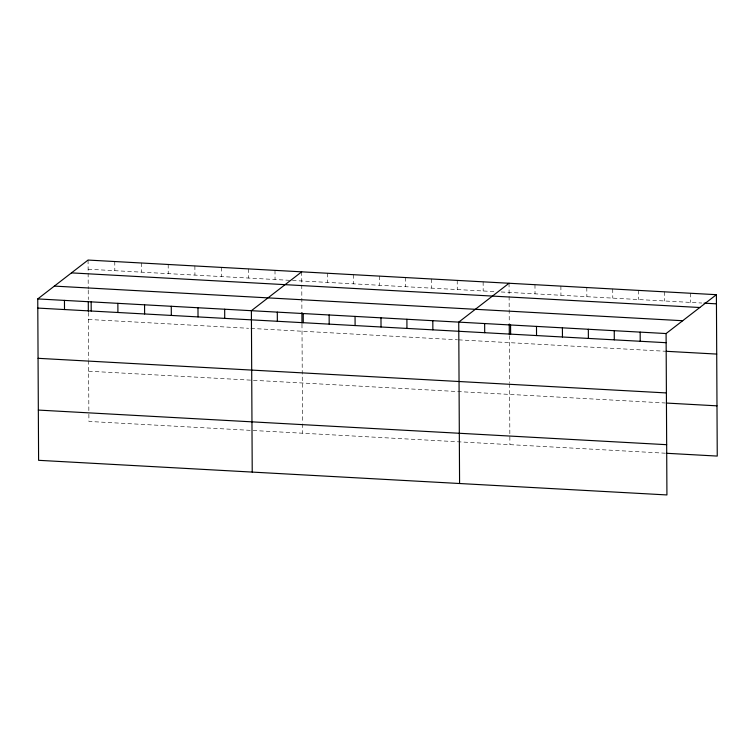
<?xml version="1.0" encoding="UTF-8"?>
<svg xmlns="http://www.w3.org/2000/svg" width="755" height="755" viewBox="0 0 755 755"><rect width="100%" height="100%" fill="white"/><g stroke="black" fill="none" stroke-linecap="round" stroke-linejoin="round"><path stroke-width="0.57" stroke-dasharray="3.77 2.83" d="M88.118 269.214L291.298 280.416M292.459 280.473L495.582 291.666M501.216 291.977L701.801 303.029M88.382 319.45L248.603 328.283M250.924 328.416L457.53 339.797M458.653 339.854L664.881 351.226M88.646 371.215L665.146 402.981M665.41 453.217L88.911 421.45L88.863 412.107M690.485 293.261L690.532 302.415M664.57 291.826L664.617 300.981M638.645 290.401L638.692 299.556M612.73 288.976L612.777 298.131M586.814 287.542L586.861 296.696M560.889 286.117L560.937 295.271M534.974 284.692L535.021 293.846M509.049 283.257L509.257 322.791M509.332 335.645L509.578 382.653M509.578 383.823L509.899 444.648M483.134 281.832L483.181 290.986M457.219 280.407L457.266 289.561M431.294 278.973L431.341 288.127M405.378 277.547L405.426 286.702M379.463 276.122L379.51 285.277M353.538 274.688L353.585 283.842M327.623 273.263L327.67 282.417M301.707 271.838L301.906 311.362M301.981 324.216L302.491 422.715M302.5 423.876L302.547 433.228M274.999 270.365L275.046 279.52M248.291 268.893L248.338 278.048M221.593 267.421L221.64 276.575M194.884 265.949L194.932 275.103M168.186 264.476L168.233 273.631M141.478 263.004L141.525 272.159M114.769 261.532L114.817 270.686M88.071 260.06L88.222 289.08M88.231 290.241L88.278 299.593M88.344 312.447L88.59 359.446M88.599 360.626L88.854 410.937"/><path stroke-width="1.13" d="M716.401 294.686L666.089 333.55L666.929 494.94L38.599 460.314L37.75 298.923L88.071 260.06L716.401 294.686L717.25 456.077L666.542 453.283M301.707 271.838L251.387 310.692L252.227 472.083M509.049 283.257L458.738 322.121L459.578 483.511M704.056 303.161L716.457 303.84M71.461 272.885L699.8 307.511M54.351 286.098L682.69 320.724M37.75 298.923L666.089 333.55M37.797 308.078L666.137 342.704M666.004 351.283L716.712 354.076M38.061 358.314L666.401 392.94M666.278 403.047L716.986 405.841M38.335 410.078L666.665 444.695M640.164 332.115L640.212 341.269M614.249 330.69L614.296 339.844M588.334 329.265L588.381 338.419M562.409 327.83L562.456 336.985M536.494 326.405L536.541 335.56M510.569 324.98L510.625 334.135M509.266 323.961L509.323 334.474M484.653 323.546L484.701 332.7M432.813 320.696L432.86 329.841M406.898 319.261L406.945 328.416M380.982 317.836L381.03 326.99M355.058 316.411L355.105 325.556M329.142 314.977L329.189 324.131M303.227 313.551L303.274 322.706M301.915 312.532L301.972 323.046M277.302 312.126L277.349 321.271M224.679 309.22L224.726 318.374M197.98 307.747L198.027 316.902M171.272 306.275L171.319 315.43M144.564 304.812L144.611 313.957M117.865 303.34L117.912 312.485M91.157 301.868L91.204 311.022M88.288 301.925L88.335 311.277M64.458 300.396L64.505 309.55"/></g></svg>
